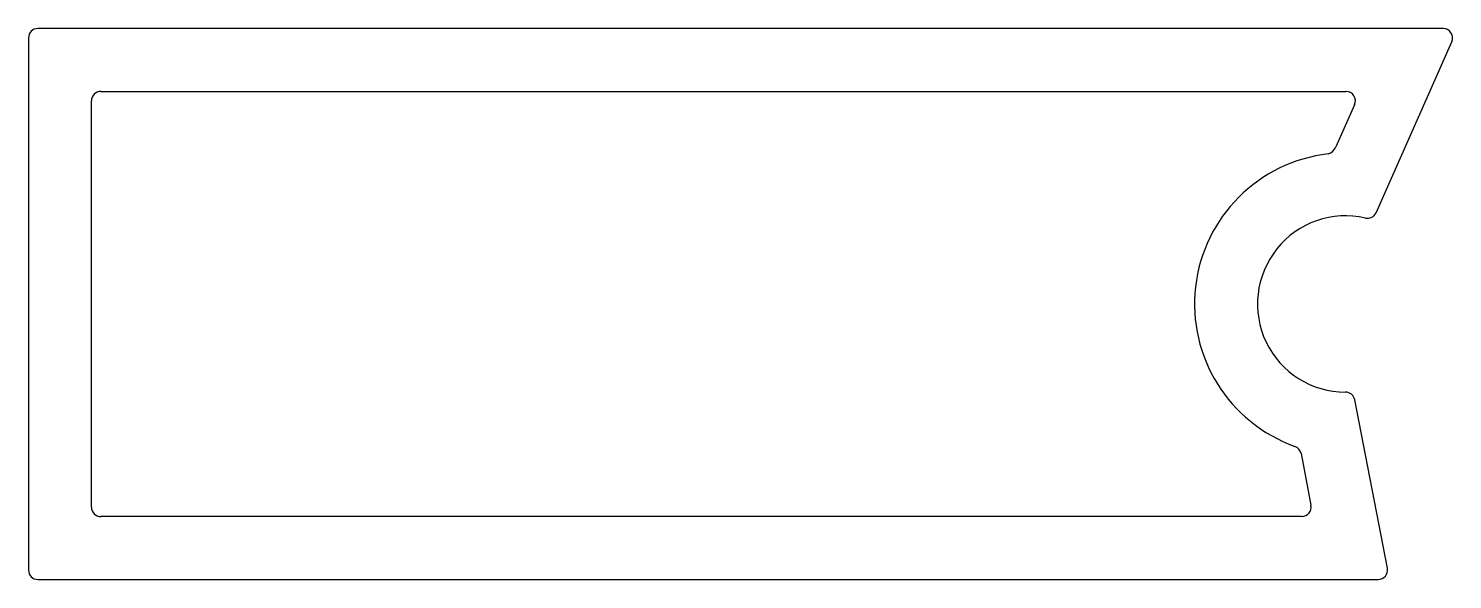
# Model space of a CAD drawing. Extents: x 585.2 to 630.4, y 726.3 to 743.8.
import ezdxf

# ---------------------------------------------------------------- set-up
doc = ezdxf.new("R2010")
doc.units = 0
doc.layers.get('0').update_dxf_attribs({"linetype": 'CONTINUOUS'})

msp = doc.modelspace()

# ---------------------------------------------------------------- linework, layer by layer
at = {"color": 0}
for p, q in [((585.215, 743.514), (585.215, 726.613)), ((630.137, 743.814), (585.515, 743.814)), ((628.01, 737.963), (630.411, 743.392)), ((587.515, 741.814), (627.054, 741.814)), ((587.215, 728.613), (587.215, 741.514)), ((627.328, 741.392), (626.732, 740.058)), ((628.369, 726.67), (627.333, 732.021)), ((625.628, 730.317), (625.94, 728.67)), ((625.646, 728.313), (587.515, 728.313)), ((585.515, 726.313), (628.075, 726.313))]:
    msp.add_line(p, q, dxfattribs=at)
for centre, radius, start, end in [((585.515, 743.514), 0.3, 90, 180), ((630.137, 743.514), 0.3, 335.9472, 90), ((587.515, 741.514), 0.3, 90, 180), ((627.054, 741.514), 0.3, 335.9472, 90), ((627.044, 735.064), 4.8, 96.5979, 250.4048), ((626.39, 740.181), 0.364, 286.414, 340.2023), ((627.044, 735.064), 2.8, 77.1071, 269.8956), ((627.736, 738.086), 0.3, 257.1071, 335.9472), ((627.039, 731.964), 0.3, 11.0556, 89.8956), ((625.334, 730.259), 0.3, 11.0556, 70.4048), ((587.515, 728.613), 0.3, 180, 270), ((625.646, 728.613), 0.3, 270, 11.0556), ((585.515, 726.613), 0.3, 180, 270), ((628.075, 726.613), 0.3, 270, 11.0556)]:
    msp.add_arc(centre, radius, start, end, dxfattribs=at)

doc.saveas('drawing.dxf')
